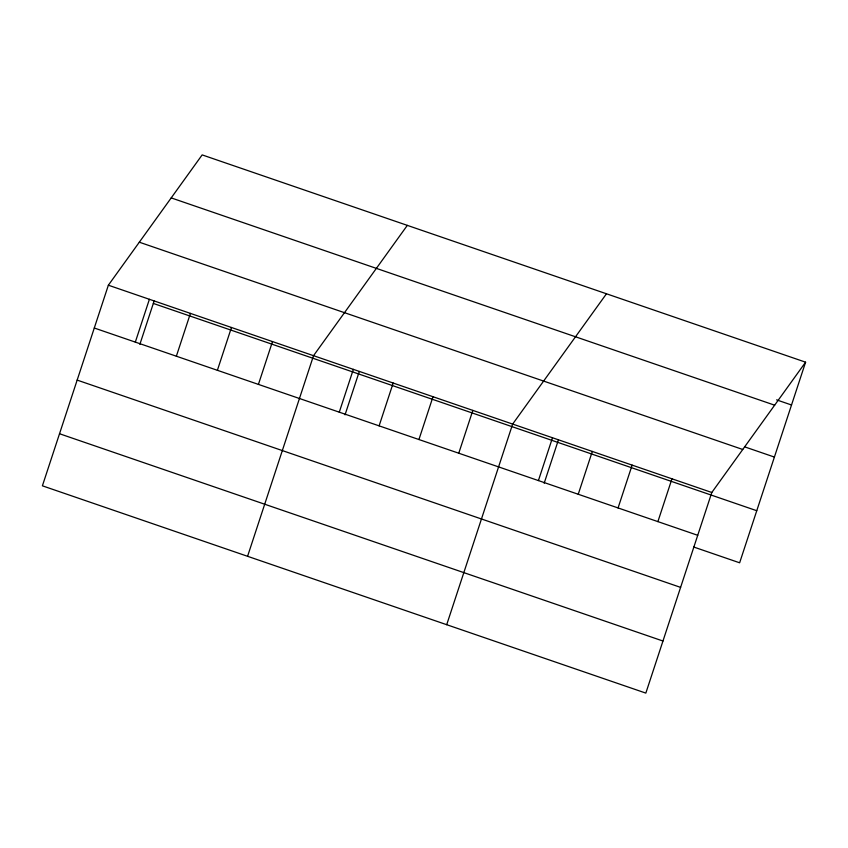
<?xml version="1.0" encoding="UTF-8"?>
<svg xmlns="http://www.w3.org/2000/svg" width="848" height="848" viewBox="0 0 848 848"><rect width="100%" height="100%" fill="white"/><g stroke="black" fill="none" stroke-linecap="round" stroke-linejoin="round"><path stroke-width="1.27" d="M108.364 285.204L42.4 485.819L645.837 693.102L711.801 492.487L805.6 362.181L202.163 154.898L108.364 285.204L711.801 492.487M135.32 342.115L149.396 299.302M139.867 344.352L154.124 300.998M176.352 356.213L190.429 313.4M217.385 370.3L231.462 327.487M258.417 384.398L272.494 341.585M247.574 556.299L313.527 355.683L407.326 225.377M339.274 412.181L353.351 369.357M345.041 414.831L359.298 371.477M379.109 425.855L393.186 383.042M418.933 439.54L433.01 396.726M458.757 453.214L472.834 410.4M446.705 624.7L512.658 424.085L606.468 293.779M538.416 480.583L552.493 437.769M544.172 483.233L558.429 439.879M578.241 494.257L592.317 451.443M618.065 507.941L632.142 465.128M657.889 521.626L671.966 478.802M805.6 362.181L739.636 562.796L693.59 546.981M776.588 399.864L791.523 404.994M171.211 197.902L774.648 405.185M744.533 446.811L774.404 457.072M139.316 242.199L742.753 449.482M153.329 303.436L756.766 510.719M94.287 328.017L697.724 535.3M77.157 380.095L680.605 587.378M59.519 433.741L662.956 641.024"/></g></svg>
